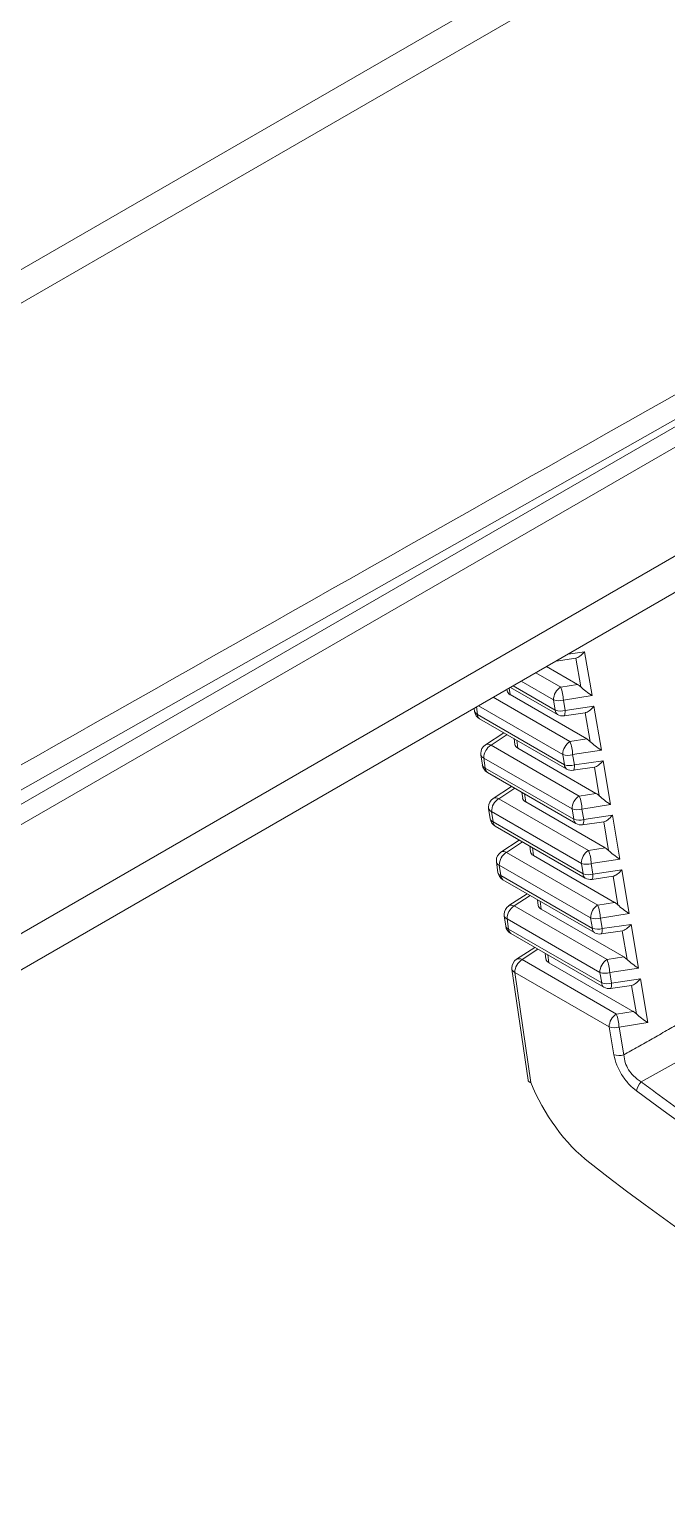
# Model space of a CAD drawing. Extents: x 11 to 120, y 2 to 94.
# Drawn here: x 87.179 to 87.801, y 69.994 to 71.416 of the extents above; entities that cross this region are included whole.
import ezdxf

# ---------------------------------------------------------------- set-up
doc = ezdxf.new("R2010")
doc.units = 0
doc.header["$MEASUREMENT"] = 0
doc.linetypes.add('SLD-Solid', pattern=[0])
doc.layers.add('OBJECT', color=7, linetype='CONTINUOUS')

msp = doc.modelspace()

# ---------------------------------------------------------------- linework, layer by layer
at = {"layer": 'OBJECT', "color": 7, "linetype": 'SLD-Solid', "lineweight": 15}
for p, q in [((89.4488, 72.4967), (86.1367, 70.5848)), ((86.1367, 70.5521), (89.4488, 72.4641)), ((85.0609, 69.4421), (87.8321, 71.0418)), ((87.8216, 71.0159), (85.0516, 69.4168)), ((85.0554, 69.3127), (87.9253, 70.9695)), ((85.0343, 69.2652), (87.958, 70.953)), ((87.7042, 70.8066), (87.7204, 70.8089)), ((87.7204, 70.8089), (87.7276, 70.7661)), ((87.6832, 70.7944), (87.7134, 70.777)), ((87.6925, 70.7998), (87.7119, 70.8026)), ((87.7166, 70.7745), (87.7119, 70.8026)), ((87.6901, 70.7618), (87.6584, 70.7801)), ((87.6728, 70.7884), (87.6971, 70.7744)), ((87.6971, 70.7744), (87.7134, 70.777)), ((87.6313, 70.7645), (87.7061, 70.7213)), ((87.6446, 70.7722), (87.6449, 70.7706)), ((87.6468, 70.7734), (87.6478, 70.767)), ((87.6478, 70.767), (87.7224, 70.7239)), ((87.648, 70.7741), (87.6938, 70.7476)), ((87.6506, 70.7756), (87.6918, 70.7518)), ((87.7276, 70.7661), (87.6997, 70.7616)), ((87.6127, 70.7537), (87.6131, 70.7507)), ((87.6149, 70.755), (87.6159, 70.7476)), ((87.6991, 70.7087), (87.6169, 70.7561)), ((87.6918, 70.7518), (87.6901, 70.7618)), ((87.6997, 70.7616), (87.7014, 70.7516)), ((87.7003, 70.7464), (87.721, 70.7494)), ((87.7014, 70.7516), (87.7294, 70.7557)), ((87.7257, 70.7214), (87.7209, 70.7494)), ((87.7294, 70.7557), (87.7367, 70.7129)), ((87.6159, 70.7476), (87.7008, 70.6986)), ((87.618, 70.7435), (87.7029, 70.6944)), ((87.6416, 70.7298), (87.6237, 70.7181)), ((87.6447, 70.728), (87.6291, 70.7178)), ((87.6516, 70.7241), (87.6524, 70.7183)), ((87.6542, 70.7225), (87.6554, 70.7147)), ((87.7061, 70.7213), (87.7224, 70.7239)), ((87.6192, 70.7083), (87.6207, 70.6983)), ((87.6291, 70.7178), (87.7152, 70.6681)), ((87.6554, 70.7147), (87.7314, 70.6707)), ((87.7008, 70.6986), (87.6991, 70.7087)), ((87.7367, 70.7129), (87.7087, 70.7085)), ((87.7087, 70.7085), (87.7104, 70.6984)), ((87.7082, 70.6555), (87.6221, 70.7052)), ((87.6221, 70.7052), (87.6235, 70.6953)), ((87.6235, 70.6953), (87.7099, 70.6454)), ((87.7093, 70.6932), (87.73, 70.6962)), ((87.7104, 70.6984), (87.7385, 70.7025)), ((87.7347, 70.6682), (87.73, 70.6962)), ((87.7385, 70.7025), (87.7457, 70.6598)), ((87.6256, 70.6911), (87.7119, 70.6413)), ((87.6492, 70.6775), (87.6312, 70.6658)), ((87.6522, 70.6757), (87.6366, 70.6655)), ((87.6366, 70.6655), (87.7242, 70.615)), ((87.6592, 70.6717), (87.66, 70.666)), ((87.6618, 70.6702), (87.6629, 70.6624)), ((87.7152, 70.6681), (87.7314, 70.6707)), ((87.6268, 70.656), (87.6283, 70.646)), ((87.7172, 70.6024), (87.6296, 70.6529)), ((87.6296, 70.6529), (87.6311, 70.6429)), ((87.6629, 70.6624), (87.7405, 70.6176)), ((87.7099, 70.6454), (87.7082, 70.6555)), ((87.7457, 70.6598), (87.7178, 70.6553)), ((87.7178, 70.6553), (87.7195, 70.6452)), ((87.7195, 70.6452), (87.7475, 70.6493)), ((87.7475, 70.6493), (87.7548, 70.6066)), ((87.6311, 70.6429), (87.7189, 70.5922)), ((87.6332, 70.6388), (87.721, 70.5881)), ((87.7184, 70.64), (87.7391, 70.643)), ((87.7438, 70.6151), (87.739, 70.643)), ((87.6567, 70.6252), (87.6388, 70.6135)), ((87.6598, 70.6234), (87.6442, 70.6132)), ((87.6442, 70.6132), (87.7332, 70.5618)), ((87.6668, 70.6194), (87.6676, 70.6137)), ((87.6694, 70.6178), (87.6705, 70.6101)), ((87.6705, 70.6101), (87.7495, 70.5644)), ((87.7242, 70.615), (87.7405, 70.6176)), ((87.7548, 70.6066), (87.7268, 70.6022)), ((87.6344, 70.6037), (87.6358, 70.5936)), ((87.7262, 70.5492), (87.6372, 70.6006)), ((87.6372, 70.6006), (87.6387, 70.5906)), ((87.7189, 70.5922), (87.7172, 70.6024)), ((87.7268, 70.6022), (87.7285, 70.592)), ((87.7285, 70.592), (87.7566, 70.5961)), ((87.7566, 70.5961), (87.7638, 70.5535)), ((87.6387, 70.5906), (87.728, 70.539)), ((87.6407, 70.5864), (87.73, 70.5349)), ((87.7274, 70.5868), (87.7481, 70.5898)), ((87.7528, 70.5619), (87.7481, 70.5898)), ((87.6642, 70.5728), (87.6464, 70.5612)), ((87.6673, 70.5711), (87.6518, 70.5609)), ((87.6743, 70.567), (87.6752, 70.5614)), ((87.6769, 70.5655), (87.6781, 70.5578)), ((87.7332, 70.5618), (87.7495, 70.5644)), ((87.642, 70.5514), (87.6434, 70.5413)), ((87.6518, 70.5609), (87.7423, 70.5087)), ((87.6781, 70.5578), (87.7586, 70.5113)), ((87.728, 70.539), (87.7262, 70.5492)), ((87.7638, 70.5535), (87.7358, 70.549)), ((87.7358, 70.549), (87.7376, 70.5388)), ((87.7353, 70.4961), (87.6448, 70.5483)), ((87.6448, 70.5483), (87.6463, 70.5382)), ((87.6463, 70.5382), (87.737, 70.4858)), ((87.7365, 70.5336), (87.7572, 70.5366)), ((87.7376, 70.5388), (87.7656, 70.5429)), ((87.7618, 70.5088), (87.7571, 70.5366)), ((87.7656, 70.5429), (87.7728, 70.5003)), ((87.6483, 70.5341), (87.7391, 70.4817)), ((87.6718, 70.5205), (87.654, 70.5089)), ((87.6748, 70.5187), (87.6594, 70.5086)), ((87.6594, 70.5086), (87.7513, 70.4555)), ((87.6819, 70.5147), (87.6827, 70.5091)), ((87.6845, 70.5131), (87.6856, 70.5055)), ((87.7423, 70.5087), (87.7586, 70.5113)), ((87.6495, 70.4991), (87.6652, 70.391)), ((87.6679, 70.3888), (87.6524, 70.496)), ((87.7443, 70.4429), (87.6524, 70.496)), ((87.6856, 70.5055), (87.7676, 70.4581)), ((87.737, 70.4858), (87.7353, 70.4961)), ((87.7728, 70.5003), (87.7449, 70.4959)), ((87.7449, 70.4959), (87.7466, 70.4856)), ((87.7455, 70.4804), (87.7662, 70.4834)), ((87.7466, 70.4856), (87.7747, 70.4897)), ((87.7709, 70.4556), (87.7662, 70.4834)), ((87.7747, 70.4897), (87.7819, 70.4472)), ((87.7513, 70.4555), (87.7676, 70.4581)), ((87.7443, 70.4429), (87.7489, 70.4158)), ((87.7819, 70.4472), (87.7539, 70.4427)), ((87.7585, 70.4156), (87.7539, 70.4427))]:
    msp.add_line(p, q, dxfattribs=at)
at = {"layer": 'OBJECT', "color": 7, "linetype": 'SLD-Solid', "lineweight": 15, "flags": 128}
for points in [[(86.0285, 70.027), (86.666, 70.3882), (89.3378, 71.9021)], [(87.7014, 70.7516), (87.7014, 70.7499), (87.7012, 70.7485), (87.701, 70.7474), (87.7007, 70.7467), (87.7003, 70.7464), (87.7003, 70.7464)], [(87.7104, 70.6984), (87.7104, 70.6967), (87.7103, 70.6953), (87.7101, 70.6942), (87.7097, 70.6935), (87.7093, 70.6932), (87.7093, 70.6932)], [(87.7195, 70.6452), (87.7195, 70.6435), (87.7193, 70.6421), (87.7191, 70.641), (87.7188, 70.6403), (87.7184, 70.64), (87.7184, 70.64)], [(87.7285, 70.592), (87.7285, 70.5903), (87.7284, 70.5889), (87.7282, 70.5878), (87.7278, 70.5871), (87.7274, 70.5868), (87.7274, 70.5868)], [(87.7376, 70.5388), (87.7376, 70.5371), (87.7374, 70.5357), (87.7372, 70.5346), (87.7369, 70.5339), (87.7365, 70.5336), (87.7365, 70.5336)], [(87.7466, 70.4856), (87.7466, 70.4839), (87.7465, 70.4825), (87.7463, 70.4814), (87.7459, 70.4807), (87.7455, 70.4804), (87.7455, 70.4804)]]:
    msp.add_lwpolyline(points, dxfattribs=at)
at = {"layer": 'OBJECT', "color": 7, "linetype": 'SLD-Solid', "lineweight": 15}
for centre, radius, start, end in [((87.7053, 70.7616), 0.0153, 122.7492, 179.2851), ((87.6605, 70.7603), 0.0392, 1.8849, 21.0851), ((87.623, 70.7521), 0.01, 188.2379, 240.0027), ((87.6173, 70.7517), 0.00428, 193.4193, 251.9586), ((87.6952, 70.777), 0.016, 251.4473, 286.392), ((87.6969, 70.767), 0.016, 251.4473, 286.392), ((87.6966, 70.7516), 0.0048, 177.5316, 235.2636), ((87.6207, 70.7474), 0.0048, 177.5316, 235.2636), ((87.6988, 70.7563), 0.01, 240.0027, 278.2962), ((87.7144, 70.7085), 0.0153, 122.7492, 179.2851), ((87.6695, 70.7072), 0.0392, 1.8849, 21.0851), ((87.6291, 70.7097), 0.01, 123.1719, 180), ((87.6291, 70.7097), 0.01, 180, 188.2379), ((87.6234, 70.7093), 0.00428, 193.4193, 251.9586), ((87.6373, 70.705), 0.0153, 122.7492, 179.2851), ((87.6262, 70.7134), 0.00534, 57.0043, 117.8972), ((87.7042, 70.7238), 0.016, 251.4473, 286.392), ((87.6306, 70.6998), 0.01, 188.2379, 240.0027), ((87.6248, 70.6993), 0.00428, 193.4193, 251.9586), ((87.6283, 70.6951), 0.0048, 177.5316, 235.2636), ((87.7059, 70.7138), 0.016, 251.4473, 286.392), ((87.7056, 70.6984), 0.0048, 177.5316, 235.2636), ((87.7079, 70.7031), 0.01, 240.0027, 278.2962), ((87.6367, 70.6574), 0.01, 123.1719, 180), ((87.6449, 70.6527), 0.0153, 122.7492, 179.2851), ((87.6337, 70.661), 0.00534, 57.0043, 117.8972), ((87.7234, 70.6553), 0.0153, 122.7492, 179.2851), ((87.6786, 70.654), 0.0392, 1.8849, 21.0851), ((87.6367, 70.6574), 0.01, 180, 188.2379), ((87.631, 70.657), 0.00428, 193.4193, 251.9586), ((87.7132, 70.6707), 0.016, 251.4473, 286.392), ((87.6382, 70.6474), 0.01, 188.2379, 240.0027), ((87.6324, 70.647), 0.00428, 193.4193, 251.9586), ((87.6359, 70.6427), 0.0048, 177.5316, 235.2636), ((87.715, 70.6606), 0.016, 251.4473, 286.392), ((87.7147, 70.6452), 0.0048, 177.5316, 235.2636), ((87.7169, 70.6499), 0.01, 240.0027, 278.2962), ((87.6443, 70.6051), 0.01, 123.1719, 180), ((87.6525, 70.6004), 0.0153, 122.7492, 179.2851), ((87.6413, 70.6087), 0.00534, 57.0043, 117.8972), ((87.7324, 70.6022), 0.0153, 122.7492, 179.2851), ((87.6876, 70.6009), 0.0392, 1.8849, 21.0851), ((87.6443, 70.6051), 0.01, 180, 188.2379), ((87.6385, 70.6047), 0.00428, 193.4193, 251.9586), ((87.6457, 70.5951), 0.01, 188.2379, 240.0027), ((87.64, 70.5946), 0.00428, 193.4193, 251.9586), ((87.7223, 70.6175), 0.016, 251.4473, 286.392), ((87.724, 70.6074), 0.016, 251.4473, 286.392), ((87.7237, 70.592), 0.0048, 177.5316, 235.2636), ((87.6435, 70.5904), 0.0048, 177.5316, 235.2636), ((87.726, 70.5967), 0.01, 240.0027, 278.2962), ((87.6519, 70.5528), 0.01, 123.1719, 180), ((87.6519, 70.5528), 0.01, 180, 188.2379), ((87.6461, 70.5524), 0.00428, 193.4193, 251.9586), ((87.66, 70.5481), 0.0153, 122.7492, 179.2851), ((87.6489, 70.5564), 0.00534, 57.0043, 117.8972), ((87.7415, 70.549), 0.0153, 122.7492, 179.2851), ((87.7313, 70.5644), 0.016, 251.4473, 286.392), ((87.6966, 70.5477), 0.0392, 1.8849, 21.0851), ((87.6533, 70.5427), 0.01, 188.2379, 240.0027), ((87.6476, 70.5423), 0.00428, 193.4193, 251.9586), ((87.6511, 70.538), 0.0048, 177.5316, 235.2636), ((87.7331, 70.5542), 0.016, 251.4473, 286.392), ((87.7328, 70.5388), 0.0048, 177.5316, 235.2636), ((87.735, 70.5435), 0.01, 240.0027, 278.2962), ((87.6594, 70.5005), 0.01, 123.1719, 180), ((87.6676, 70.4958), 0.0153, 122.7492, 179.2851), ((87.6565, 70.5041), 0.00534, 57.0043, 117.8972), ((87.7505, 70.4959), 0.0153, 122.7492, 179.2851), ((87.7057, 70.4946), 0.0392, 1.8849, 21.0851), ((87.6594, 70.5005), 0.01, 180, 188.2379), ((87.6537, 70.5001), 0.00428, 193.4193, 251.9586), ((87.7404, 70.5112), 0.016, 251.4473, 286.392), ((87.7421, 70.501), 0.016, 251.4473, 286.392), ((87.7418, 70.4856), 0.0048, 177.5316, 235.2636), ((87.7441, 70.4903), 0.01, 240.0027, 278.2962), ((87.7596, 70.4427), 0.0153, 122.7492, 179.2851), ((87.7147, 70.4414), 0.0392, 1.8849, 21.0851), ((87.7494, 70.4581), 0.016, 251.4473, 286.392), ((87.754, 70.431), 0.016, 251.4473, 286.392), ((87.7877, 70.3776), 0.017, 136.0848, 170.2356)]:
    msp.add_arc(centre, radius, start, end, dxfattribs=at)
for centre, major_axis, ratio, start_param, end_param in [((87.7178, 70.8136), (0.0077, 0.0106), 0.37214, 3.482293, 4.536705), ((87.7139, 70.769), (-0.00685, 0.00862), 0.521027, 4.953975, 5.360236), ((87.6549, 70.7711), (0.0101, 0), 0.579269, 3.223988, 3.926203), ((87.7251, 70.7708), (0.0114, -0.0082), 0.177132, 4.007967, 5.062378), ((87.7269, 70.7604), (0.0077, 0.0106), 0.37214, 3.482293, 4.536705), ((87.723, 70.7158), (-0.00685, 0.00862), 0.521027, 4.953975, 5.360236), ((87.7341, 70.7176), (0.0114, -0.0082), 0.177132, 4.007967, 5.062378), ((87.6625, 70.7188), (0.0101, 0), 0.579269, 3.223988, 3.926203), ((87.7359, 70.7072), (0.0077, 0.0106), 0.37214, 3.482293, 4.536705), ((87.67, 70.6665), (0.0101, 0), 0.579269, 3.223988, 3.926203), ((87.732, 70.6627), (-0.00685, 0.00862), 0.521027, 4.953975, 5.360236), ((87.7432, 70.6645), (0.0114, -0.0082), 0.177132, 4.007967, 5.062378), ((87.745, 70.654), (0.0077, 0.0106), 0.37214, 3.482293, 4.536705), ((87.6776, 70.6142), (0.0101, 0), 0.579269, 3.223988, 3.926203), ((87.741, 70.6095), (-0.00685, 0.00862), 0.521027, 4.953975, 5.360236), ((87.7522, 70.6113), (0.0114, -0.0082), 0.177132, 4.007967, 5.062378), ((87.754, 70.6008), (0.0077, 0.0106), 0.37214, 3.482293, 4.536705), ((87.7501, 70.5564), (-0.00685, 0.00862), 0.521027, 4.953975, 5.360236), ((87.6852, 70.5619), (0.0101, 0), 0.579269, 3.223988, 3.926203), ((87.7613, 70.5582), (0.0114, -0.0082), 0.177132, 4.007967, 5.062378), ((87.7631, 70.5476), (0.0077, 0.0106), 0.37214, 3.482293, 4.536705), ((87.6928, 70.5096), (0.0101, 0), 0.579269, 3.223988, 3.926203), ((87.7591, 70.5032), (-0.00685, 0.00862), 0.521027, 4.953975, 5.360236), ((87.7703, 70.505), (0.0114, -0.0082), 0.177132, 4.007967, 5.062378), ((87.7721, 70.4944), (0.0077, 0.0106), 0.37214, 3.482293, 4.536705), ((87.7682, 70.4501), (-0.00685, 0.00862), 0.521027, 4.953975, 5.360236), ((87.7793, 70.4519), (0.0114, -0.0082), 0.177132, 4.007967, 5.062378), ((87.7355, 70.3881), (-0.0591, 0.0928), 0.546175, 1.229249, 2.150782), ((87.927, 71.949), (-1.1655, 1.8319), 0.546187, 2.178452, 2.487481), ((87.9295, 71.8964), (-1.2039, 1.8907), 0.546175, 2.150782, 2.514291)]:
    msp.add_ellipse(centre, major_axis=major_axis, ratio=ratio, start_param=start_param, end_param=end_param, dxfattribs=at)
for points, knots in [([(85.5126, 71.351), (85.5417, 71.3684), (85.6873, 71.4549), (86.2988, 71.8186), (87.2349, 72.3754), (88.0543, 72.8629), (88.4079, 73.0733)], [0, 0, 0, 0, 0.030171, 0.150856, 0.633595, 1, 1, 1, 1]), ([(89.398, 73.06), (89.3431, 73.0274), (89.0532, 72.8551), (87.9385, 72.1926), (86.8785, 71.5628), (86.0536, 71.0728)], [0, 0, 0, 0, 0.049218, 0.260105, 1, 1, 1, 1]), ([(88.4463, 73.017), (88.1625, 72.848), (87.5755, 72.4986), (86.6105, 71.9241), (85.9292, 71.5187), (85.5512, 71.2937)], [0, 0, 0, 0, 0.294131, 0.608268, 1, 1, 1, 1]), ([(86.0536, 70.066), (86.1124, 70.0993), (86.4063, 70.2657), (87.5212, 70.8967), (88.5771, 71.4947), (89.398, 71.9595)], [0, 0, 0, 0, 0.052722, 0.263609, 1, 1, 1, 1]), ([(87.7755, 70.3893), (87.7911, 70.398), (87.8278, 70.4186), (87.8645, 70.4393), (87.8857, 70.4513)], [0, 0, 0, 0, 0.422663, 1, 1, 1, 1]), ([(87.7489, 70.4158), (87.7497, 70.4124), (87.7513, 70.4056), (87.7569, 70.3952), (87.7637, 70.3865), (87.7687, 70.3824), (87.771, 70.3805)], [0, 0, 0, 0, 0.261879, 0.524407, 0.77642, 1, 1, 1, 1]), ([(87.7755, 70.3893), (87.7729, 70.3911), (87.7684, 70.3942), (87.763, 70.4011), (87.7595, 70.4083), (87.7589, 70.4131), (87.7585, 70.4156)], [0, 0, 0, 0, 0.295336, 0.524717, 0.75446, 1, 1, 1, 1]), ([(87.6653, 70.391), (87.6653, 70.3907), (87.6654, 70.39), (87.6664, 70.3893), (87.6674, 70.3889), (87.6678, 70.3888), (87.6679, 70.3888)], [0, 0, 0, 0, 0.270182, 0.749386, 0.969651, 1, 1, 1, 1]), ([(87.7755, 70.3893), (87.7802, 70.3859), (87.8037, 70.3684), (87.8823, 70.3122), (87.9612, 70.2619), (88.0399, 70.217), (88.1184, 70.1737), (88.1914, 70.1417), (88.2457, 70.1179)], [0, 0, 0, 0, 0.029968, 0.149857, 0.5, 0.529967, 0.649857, 1, 1, 1, 1])]:
    msp.add_open_spline(points, degree=3, knots=knots, dxfattribs=at)
msp.add_open_spline([(87.8699, 70.4788), (87.7585, 70.4156)], degree=1, dxfattribs=at)

doc.saveas('drawing.dxf')
